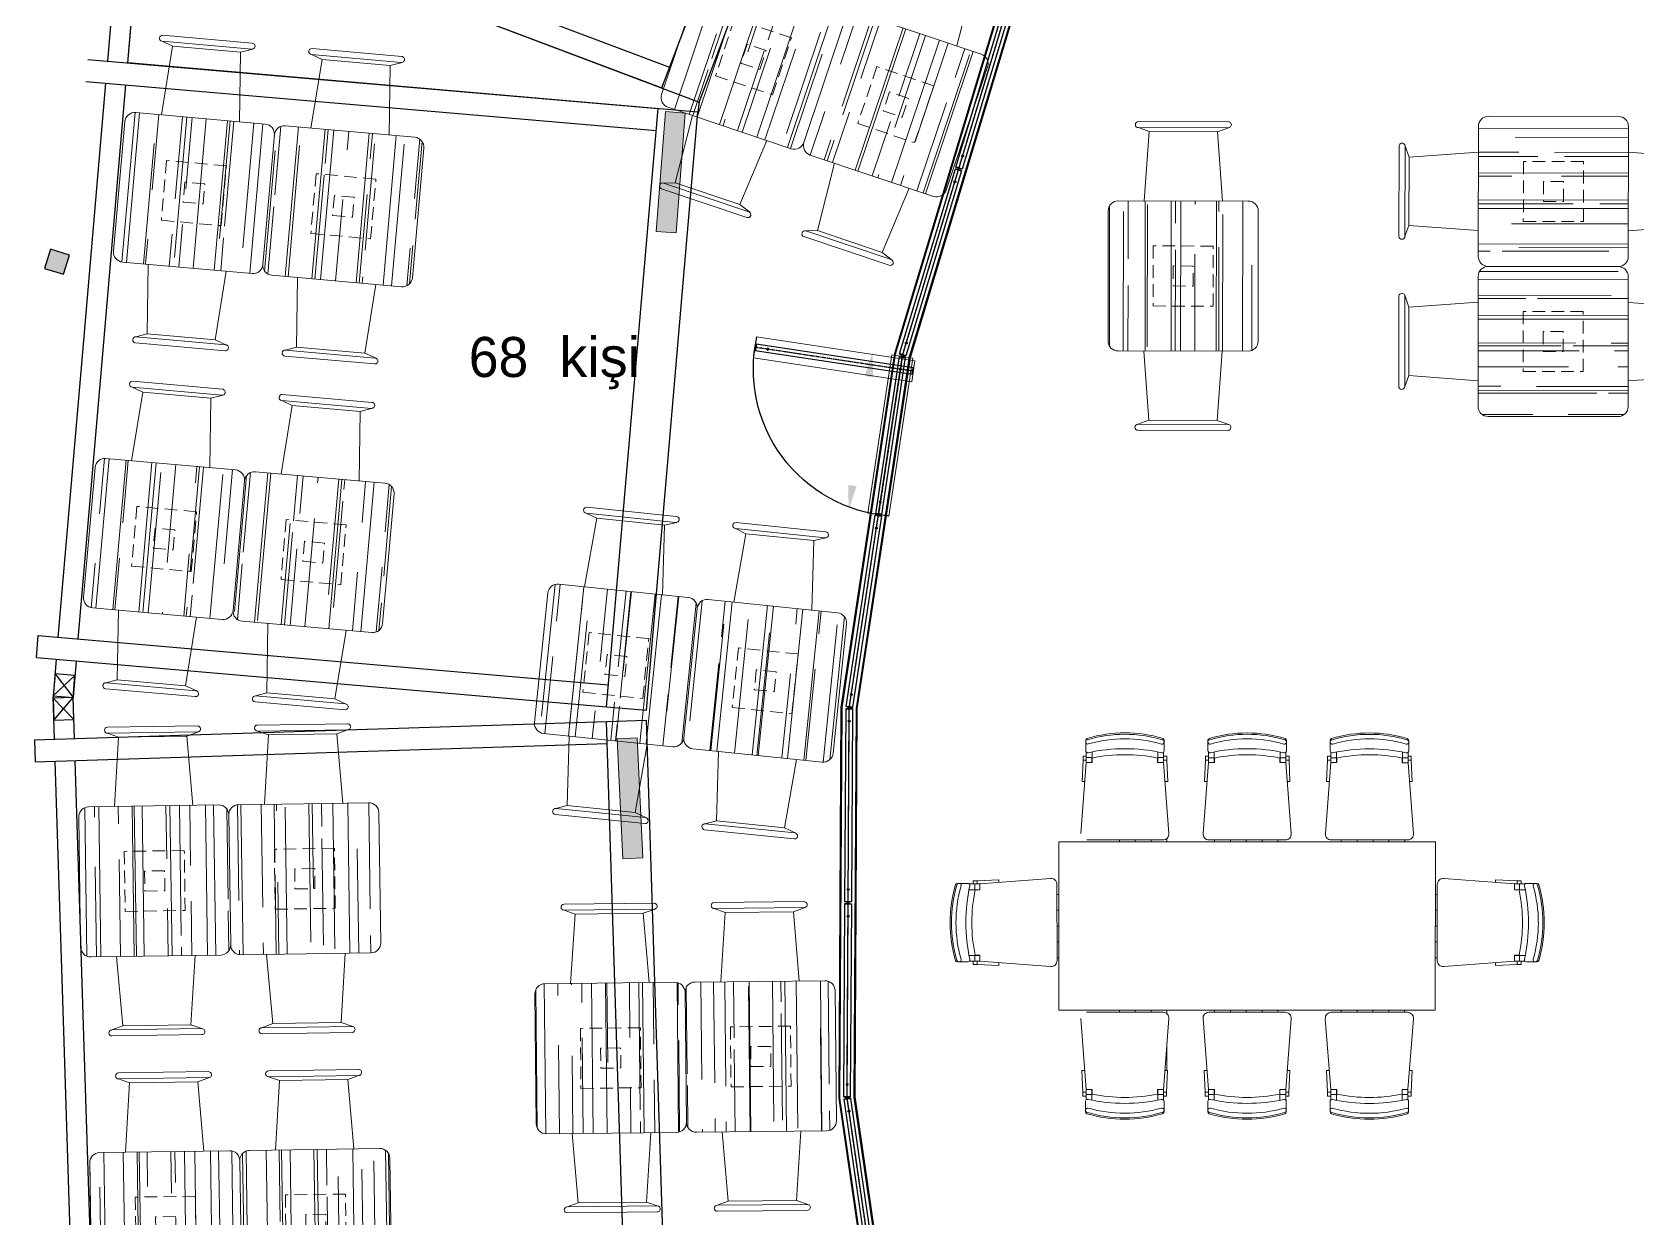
# Model space of a CAD drawing. Header units: millimetres. Extents: x 0 to 45949, y -31098 to 10954.
# Drawn here: x 25304 to 26107, y -7386 to -6793 of the extents above; entities that cross this region are included whole.
import ezdxf
from ezdxf import colors
from ezdxf.entities.mleader import LeaderData, LeaderLine
from ezdxf.enums import TextEntityAlignment as Align
from ezdxf.math import Vec2, Vec3

# ---------------------------------------------------------------- set-up
doc = ezdxf.new("R2010")
doc.units = ezdxf.units.MM
for name, pattern in [('14.022_PLAN_+56.00$0$14.022_A KATLAR$0$DASHED2', [0.375, 0.25, -0.125]), ('14.022_PLAN_+56.00$0$14.022_A KATLAR$0$MITTELLINIE', [0.6, 0.5, -0.05, 0, -0.05]), ('ACAD_ISO02W100', [15, 12, -3]), ('FP-M3-B5-GF$0$FP-M3-B5-GF$0$HIDDEN', [9.525, 6.35, -3.175]), ('HIDDEN', [0.38, 0.25, -0.13])]:
    doc.linetypes.add(name, pattern=pattern)
for name, color, linetype in [('14.022_PLAN_+56.00$0$14.022_A KATLAR$0$3-0PN-GLS', 252, 'Continuous'), ('14.022_PLAN_+56.00$0$14.022_A KATLAR$0$Duenn', 252, 'Continuous'), ('14.022_PLAN_+56.00$0$14.022_A KATLAR$0$KAYAR-KAPI-CAM-İZİ', 130, '14.022_PLAN_+56.00$0$14.022_A KATLAR$0$DASHED2'), ('14.022_PLAN_+56.00$0$14.022_A KATLAR$0$Mittellinie', 252, '14.022_PLAN_+56.00$0$14.022_A KATLAR$0$MITTELLINIE'), ('716FirePL00$0$YPSIS', 252, 'Continuous'), ('a-pergole-ölçü', 7, 'Continuous'), ('A_IZ_BETONARME', 252, 'HIDDEN'), ('A_ser_olcu', 252, 'Continuous'), ('MD-GYMSUM BOARD FX', 252, 'Continuous'), ('TARAMA', 252, 'Continuous'), ('yazı', 21, 'Continuous')]:
    doc.layers.add(name, color=color, linetype=linetype)
for name, color, linetype, lineweight in [('A_ALAN_BRUT', 252, 'Continuous', 9), ('MOBİLYA TEFRİŞ', 35, 'Continuous', 15), ('SDB-Gorunus2', 152, 'Continuous', 9)]:
    doc.layers.add(name, color=color, linetype=linetype, lineweight=lineweight)
doc.styles.get("Standard").update_dxf_attribs({"font": 'arial.ttf'})
doc.dimstyles.new('ISO-25', dxfattribs={"dimtxt": 2.5, "dimasz": 2.5, "dimexe": 1.25, "dimexo": 0.625, "dimtad": 1, "dimtxsty": 'Standard', "dimcen": 2.5, "dimadec": 0, "dimazin": 0, "dimtfac": 1, "dimtmove": 0, "dimatfit": 3, "dimfxl": 1, "dimarcsym": 0})

# ---------------------------------------------------------------- blocks, each defined once
blk = doc.blocks.new('*D4')
at = {"layer": '716FirePL00$0$YPSIS', "color": 0, "lineweight": -2, "transparency": 16777216}
blk.add_line((50657.2, 12066.86), (50602.2, 12066.86), dxfattribs=at)
at = {"layer": '716FirePL00$0$YPSIS', "color": 0, "transparency": 16777216}
for points in [[(50602.2, 12068.94), (50602.2, 12064.77), (50589.7, 12066.86)], [(50657.2, 12068.94), (50657.2, 12064.77), (50669.7, 12066.86)]]:
    blk.add_solid(points, dxfattribs=at)
at = {"layer": 'Defpoints', "color": 0, "transparency": 16777216}
for p in [(50589.7, 12066.86), (50589.7, 12057.1), (50669.7, 12057.1)]:
    blk.add_point(p, dxfattribs=at)
at = {"layer": '716FirePL00$0$YPSIS', "color": 0, "transparency": 16777216, "insert": (50629.7, 12076.36), "char_height": 12.5, "attachment_point": 5, "rotation": 359.99989}
blk.add_mtext('80', dxfattribs=at)
blk = doc.blocks.new('971')
at = {"layer": '14.022_PLAN_+56.00$0$14.022_A KATLAR$0$3-0PN-GLS'}
blk.add_lwpolyline([(76661.81, 17776.01, -0.332059), (76661.85, 17776.04), (76758.4, 17776.04, -0.332059), (76758.45, 17776.01, -0.1452), (76758.45, 17772.88, -0.332059), (76758.4, 17772.84), (76661.85, 17772.84, -0.332059), (76661.81, 17772.88, -0.1452)], format="xyb", close=True, dxfattribs=at)
at = {"layer": '14.022_PLAN_+56.00$0$14.022_A KATLAR$0$Duenn'}
for p, q in [((76662.03, 17776.04), (76662.03, 17772.84)), ((76758.23, 17772.84), (76758.23, 17776.04))]:
    blk.add_line(p, q, dxfattribs=at)
at = {"layer": '14.022_PLAN_+56.00$0$14.022_A KATLAR$0$KAYAR-KAPI-CAM-İZİ', "lineweight": 25}
blk.add_point((76662.03, 17774.45), dxfattribs=at)
at = {"layer": '14.022_PLAN_+56.00$0$14.022_A KATLAR$0$Mittellinie'}
blk.add_line((76661.58, 17774.44), (76758.68, 17774.44), dxfattribs=at)
for centre in [(76668.08, 17774.44), (76752.18, 17774.44)]:
    blk.add_circle(centre, 0.45, dxfattribs=at)
blk = doc.blocks.new('taşıycı ayak')
at = {"layer": 'A_ser_olcu', "true_color": 0x1678d4}
h = blk.add_hatch(color=152, dxfattribs=at)
h.dxf.hatch_style = 1
h.paths.add_polyline_path([(102250.75, 58995.89), (102250.75, 58985.89), (102260.75, 58985.89), (102260.75, 58995.89)])
at = {"layer": 'A_ser_olcu', "color": 152, "true_color": 0x1678d4}
blk.add_lwpolyline([(102250.75, 58995.89), (102250.75, 58985.89), (102260.75, 58985.89), (102260.75, 58995.89)], close=True, dxfattribs=at)
blk = doc.blocks.new('xcvb')
at = {"layer": 'MOBİLYA TEFRİŞ', "linetype": 'Continuous'}
h = blk.add_hatch(dxfattribs=at)
h.set_pattern_fill('AR-RROOF', color=256, scale=0.7, angle=90)
edge = h.paths.add_edge_path()
edge.add_arc((12122.85, 1624.04), 5, 180, 270)
edge.add_line((12122.85, 1619.04), (12187.85, 1619.04))
edge.add_arc((12187.85, 1624.04), 5, 270, 360)
edge.add_line((12192.85, 1624.04), (12192.85, 1689.04))
edge.add_arc((12187.85, 1689.04), 5, 0, 90)
edge.add_line((12187.85, 1694.04), (12122.85, 1694.04))
edge.add_arc((12122.85, 1689.04), 5, 90, 180)
edge.add_line((12117.85, 1689.04), (12117.85, 1624.04))
at = {"color": 252, "linetype": 'FP-M3-B5-GF$0$FP-M3-B5-GF$0$HIDDEN'}
for points in [[(12140.36, 1641.54), (12170.36, 1641.54), (12170.36, 1671.54), (12140.36, 1671.54)], [(12150.38, 1651.55), (12160.38, 1651.55), (12160.38, 1661.55), (12150.38, 1661.55)]]:
    blk.add_lwpolyline(points, close=True, dxfattribs=at)
at = {"layer": 'MOBİLYA TEFRİŞ'}
blk.add_lwpolyline([(12117.85, 1624.04, 0.414214), (12122.85, 1619.04), (12187.85, 1619.04, 0.414214), (12192.85, 1624.04), (12192.85, 1689.04, 0.414214), (12187.85, 1694.04), (12122.85, 1694.04, 0.414214), (12117.85, 1689.04)], format="xyb", close=True, dxfattribs=at)
blk = doc.blocks.new('MEŞE+GİYDİRME 75')
at = {"layer": 'MOBİLYA TEFRİŞ', "color": 252}
for p, q in [((19577.73, 2823.69), (19532.73, 2823.69)), ((19532.73, 2823.69), (19577.73, 2823.69)), ((19532.73, 2820.69), (19577.73, 2820.69)), ((19532.73, 2820.69), (19532.73, 2820.69)), ((19538.16, 2818.69), (19532.73, 2820.69)), ((19535.62, 2784.05), (19538.16, 2818.69)), ((19538.16, 2818.69), (19572.3, 2818.69)), ((19572.3, 2818.69), (19578.23, 2820.77)), ((19574.83, 2784.05), (19572.3, 2818.69)), ((19535.62, 2709.05), (19538.16, 2674.42)), ((19574.83, 2709.05), (19572.3, 2674.42)), ((19538.16, 2674.42), (19532.73, 2672.42)), ((19532.73, 2672.42), (19577.73, 2672.42)), ((19532.73, 2672.42), (19532.73, 2672.42)), ((19538.16, 2674.42), (19572.3, 2674.42)), ((19572.3, 2674.42), (19578.23, 2672.33)), ((19577.73, 2669.42), (19532.73, 2669.42)), ((19532.73, 2669.42), (19577.73, 2669.42))]:
    blk.add_line(p, q, dxfattribs=at)
for centre, start, end in [((19532.73, 2822.19), 90, 270), ((19577.73, 2822.19), 270, 90), ((19532.73, 2670.92), 90, 270), ((19577.73, 2670.92), 270, 90)]:
    blk.add_arc(centre, 1.5, start, end, dxfattribs=at)
at = {"color": 1, "linetype": 'ACAD_ISO02W100', "lineweight": 100}
blk.add_blockref('xcvb', (7399.88, 1090.01), dxfattribs=at)
blk = doc.blocks.new('sa')
at = {"layer": 'MOBİLYA TEFRİŞ'}
for p, q in [((4100.89, 5102.71), (4100.89, 5103.53)), ((4100.89, 5102.71), (4100.89, 5098.76)), ((4100.89, 5102.71), (4100.89, 5098.76)), ((4136.53, 5102.7), (4136.53, 5103.52)), ((4136.53, 5102.7), (4136.53, 5098.75)), ((4136.53, 5102.7), (4136.53, 5098.75)), ((4098.67, 5061.2), (4101.16, 5093.39)), ((4099.71, 5094.56), (4099.25, 5084.78)), ((4099.71, 5096.36), (4101.16, 5096.36)), ((4099.71, 5096.36), (4099.71, 5094.56)), ((4099.71, 5094.56), (4101.16, 5094.56)), ((4101.16, 5093.39), (4101.16, 5098.12)), ((4101.16, 5095.64), (4103.77, 5095.64)), ((4101.16, 5093.39), (4103.86, 5093.39)), ((4103.77, 5098.19), (4103.77, 5093.39)), ((4103.86, 5095.46), (4103.86, 5093.39)), ((4133.56, 5095.45), (4133.56, 5093.38)), ((4133.56, 5093.38), (4136.26, 5093.38)), ((4133.65, 5098.18), (4133.65, 5093.38)), ((4133.65, 5095.63), (4136.26, 5095.63)), ((4136.26, 5093.38), (4136.26, 5098.1)), ((4137.71, 5096.35), (4136.26, 5096.35)), ((4137.71, 5094.55), (4136.26, 5094.55)), ((4138.73, 5061.19), (4136.26, 5093.38)), ((4137.71, 5096.35), (4137.71, 5094.55)), ((4137.71, 5094.55), (4138.16, 5084.77)), ((4099.25, 5084.78), (4100.49, 5084.78)), ((4138.16, 5084.77), (4136.92, 5084.77)), ((4101.36, 5058.29), (4136.03, 5058.28)), ((4105.92, 5057.39), (4105.92, 5058.29)), ((4113.12, 5057.39), (4113.12, 5058.29)), ((4120.32, 5057.39), (4120.32, 5058.29)), ((4127.52, 5057.39), (4127.52, 5058.29)), ((4134.72, 5057.38), (4134.72, 5058.28))]:
    blk.add_line(p, q, dxfattribs=at)
for centre, radius, start, end in [((4118.56, 5047.59), 59.3, 89.85156, 106.68624), ((4118.83, 5047.59), 59.3, 73.27774, 90.11242), ((4101.79, 5103.53), 0.9, 106.81769, 179.98199), ((4101.49, 5103.06), 0.598, 128.57697, 174.94911), ((4101.79, 5102.71), 0.9, 179.98199, 286.29203), ((4101.92, 5102.49), 1.32, 99.1147, 127.71008), ((4118.56, 5047.59), 58.67, 89.85156, 106.68624), ((4118.55, 5022.93), 76.76, 89.88122, 102.46278), ((4118.56, 5044.86), 59.33, 89.85162, 106.16061), ((4118.83, 5047.59), 58.67, 73.27774, 90.11242), ((4118.83, 5044.86), 59.33, 73.80336, 90.11235), ((4118.82, 5022.93), 76.76, 77.5012, 90.08276), ((4135.63, 5102.7), 0.9, 253.67195, 359.98199), ((4135.5, 5102.48), 1.32, 52.25389, 80.84927), ((4135.63, 5103.52), 0.9, 359.98199, 73.14629), ((4135.93, 5103.05), 0.598, 5.01486, 51.38701), ((4101.79, 5098.76), 0.9, 179.98199, 282.56436), ((4118.69, 5024.16), 72.83, 78.2171, 101.74688), ((4135.63, 5098.75), 0.9, 257.39961, 359.98199), ((4101.36, 5060.99), 2.7, 175.58328, 269.98199), ((4136.03, 5060.98), 2.7, 269.98199, 4.38069)]:
    blk.add_arc(centre, radius, start, end, dxfattribs=at)
blk = doc.blocks.new('edfgv')
at = {"layer": 'MOBİLYA TEFRİŞ'}
for p, q in [((3989.78, 5102.74), (3989.78, 5103.57)), ((3989.78, 5102.74), (3989.78, 5098.79)), ((3989.78, 5102.74), (3989.78, 5098.79)), ((4025.42, 5102.73), (4025.42, 5103.55)), ((4025.42, 5102.73), (4025.42, 5098.78)), ((4025.42, 5102.73), (4025.42, 5098.78)), ((4045.33, 5102.73), (4045.34, 5103.55)), ((4045.33, 5102.73), (4045.33, 5098.78)), ((4045.33, 5102.73), (4045.33, 5098.78)), ((4080.97, 5102.71), (4080.98, 5103.54)), ((4080.97, 5102.71), (4080.97, 5098.76)), ((4080.97, 5102.71), (4080.97, 5098.76)), ((3987.56, 5061.24), (3990.04, 5093.43)), ((3988.59, 5094.6), (3988.14, 5084.82)), ((3988.59, 5096.4), (3988.59, 5094.6)), ((3988.59, 5096.4), (3990.05, 5096.4)), ((3988.59, 5094.6), (3990.05, 5094.6)), ((3990.04, 5093.43), (3990.05, 5098.15)), ((3990.04, 5093.43), (3992.74, 5093.43)), ((3990.05, 5095.68), (3992.66, 5095.68)), ((3992.66, 5098.23), (3992.65, 5093.43)), ((3992.75, 5095.5), (3992.74, 5093.43)), ((4022.45, 5095.49), (4022.44, 5093.42)), ((4022.44, 5093.42), (4025.14, 5093.42)), ((4022.54, 5098.22), (4022.53, 5093.42)), ((4022.54, 5095.67), (4025.15, 5095.67)), ((4025.14, 5093.42), (4025.15, 5098.14)), ((4027.61, 5061.22), (4025.14, 5093.42)), ((4026.6, 5096.39), (4025.15, 5096.39)), ((4026.6, 5094.59), (4025.15, 5094.59)), ((4026.6, 5096.39), (4026.6, 5094.59)), ((4026.6, 5094.59), (4027.05, 5084.81)), ((4043.12, 5061.22), (4045.6, 5093.41)), ((4044.15, 5094.58), (4043.7, 5084.8)), ((4044.15, 5096.38), (4044.15, 5094.58)), ((4044.15, 5096.38), (4045.6, 5096.38)), ((4044.15, 5094.58), (4045.6, 5094.58)), ((4045.6, 5093.41), (4045.6, 5098.13)), ((4045.6, 5095.66), (4048.21, 5095.66)), ((4045.6, 5093.41), (4048.3, 5093.41)), ((4048.21, 5098.21), (4048.21, 5093.41)), ((4048.3, 5095.48), (4048.3, 5093.41)), ((4078, 5095.47), (4078, 5093.4)), ((4078, 5093.4), (4080.7, 5093.4)), ((4078.09, 5098.2), (4078.09, 5093.4)), ((4078.09, 5095.65), (4080.7, 5095.65)), ((4080.7, 5093.4), (4080.7, 5098.12)), ((4082.16, 5096.37), (4080.7, 5096.37)), ((4082.16, 5094.57), (4080.7, 5094.57)), ((4083.17, 5061.21), (4080.7, 5093.4)), ((4082.16, 5096.37), (4082.16, 5094.57)), ((4082.16, 5094.57), (4082.6, 5084.79)), ((3988.14, 5084.82), (3989.38, 5084.82)), ((4027.05, 5084.81), (4025.8, 5084.81)), ((4043.7, 5084.8), (4044.94, 5084.8)), ((4082.6, 5084.79), (4081.36, 5084.79)), ((3977.64, 5057.43), (3977.62, 4980.93)), ((3977.64, 5057.43), (4148.64, 5057.38)), ((4024.92, 5058.32), (3990.25, 5058.33)), ((4005.12, 5057.42), (4005.12, 5058.32)), ((4012.32, 5057.42), (4012.32, 5058.32)), ((4019.52, 5057.42), (4019.52, 5058.32)), ((4026.72, 5057.42), (4026.72, 5058.88)), ((4045.81, 5058.31), (4080.48, 5058.3)), ((4048.32, 5057.41), (4048.32, 5058.31)), ((4055.52, 5057.41), (4055.52, 5058.31)), ((4062.72, 5057.41), (4062.72, 5058.31)), ((4069.92, 5057.4), (4069.92, 5058.3)), ((4077.12, 5057.4), (4077.12, 5058.3)), ((4148.64, 5057.38), (4148.62, 4980.88)), ((4148.62, 4980.88), (3977.62, 4980.93)), ((3987.53, 4977.12), (3990, 4944.93)), ((4024.89, 4980.02), (3990.22, 4980.03)), ((4005.1, 4980.02), (4005.1, 4980.92)), ((4012.3, 4980.02), (4012.3, 4980.92)), ((4019.5, 4980.02), (4019.5, 4980.92)), ((4027.58, 4977.11), (4025.1, 4944.92)), ((4026.7, 4979.29), (4026.7, 4980.92)), ((4043.09, 4977.11), (4045.56, 4944.91)), ((4045.78, 4980.01), (4080.45, 4980)), ((4048.3, 4980.01), (4048.3, 4980.91)), ((4055.5, 4980.01), (4055.5, 4980.91)), ((4062.7, 4980.01), (4062.7, 4980.91)), ((4069.9, 4980), (4069.9, 4980.9)), ((4077.1, 4980), (4077.1, 4980.9)), ((4083.14, 4977.09), (4080.66, 4944.9)), ((4098.65, 4977.09), (4101.11, 4944.89)), ((4101.34, 4979.99), (4136.01, 4979.98)), ((4105.9, 4979.99), (4105.9, 4980.89)), ((4113.1, 4979.99), (4113.1, 4980.89)), ((4120.3, 4979.99), (4120.3, 4980.89)), ((4127.5, 4979.99), (4127.5, 4980.89)), ((4134.7, 4979.98), (4134.7, 4980.88)), ((4138.7, 4977.08), (4136.21, 4944.88)), ((4026.69, 4953.54), (4026.69, 4965.59)), ((3988.54, 4943.76), (3988.1, 4953.54)), ((3988.1, 4953.54), (3989.34, 4953.54)), ((4027, 4953.53), (4025.76, 4953.53)), ((4026.55, 4943.75), (4027, 4953.53)), ((4043.65, 4953.52), (4044.9, 4953.52)), ((4044.1, 4943.74), (4043.65, 4953.52)), ((4082.56, 4953.51), (4081.32, 4953.51)), ((4082.11, 4943.73), (4082.56, 4953.51)), ((4099.66, 4943.72), (4099.21, 4953.51)), ((4099.21, 4953.51), (4100.45, 4953.5)), ((4138.12, 4953.49), (4136.88, 4953.49)), ((4137.67, 4943.71), (4138.12, 4953.49)), ((3988.54, 4943.76), (3990, 4943.76)), ((3988.54, 4941.96), (3988.54, 4943.76)), ((3988.54, 4941.96), (3990, 4941.96)), ((3989.73, 4935.62), (3989.73, 4939.56)), ((3989.73, 4935.62), (3989.73, 4939.56)), ((3990, 4944.93), (3990, 4940.21)), ((3992.7, 4944.93), (3990, 4944.93)), ((3992.61, 4942.68), (3990, 4942.68)), ((3990.69, 4940.33), (3990.69, 4940.69)), ((3992.61, 4940.13), (3992.61, 4944.93)), ((3992.7, 4942.86), (3992.7, 4944.93)), ((4022.4, 4942.85), (4022.4, 4944.92)), ((4025.1, 4944.92), (4022.4, 4944.92)), ((4022.49, 4940.12), (4022.49, 4944.92)), ((4025.1, 4942.67), (4022.49, 4942.67)), ((4025.1, 4944.92), (4025.1, 4940.2)), ((4026.55, 4943.75), (4025.1, 4943.75)), ((4026.55, 4941.95), (4025.1, 4941.95)), ((4025.37, 4935.6), (4025.37, 4939.55)), ((4025.37, 4935.6), (4025.37, 4939.55)), ((4026.55, 4941.95), (4026.55, 4943.75)), ((4044.1, 4941.94), (4044.1, 4943.74)), ((4044.1, 4943.74), (4045.55, 4943.74)), ((4044.1, 4941.94), (4045.55, 4941.94)), ((4045.28, 4935.6), (4045.28, 4939.55)), ((4045.28, 4935.6), (4045.28, 4939.55)), ((4045.56, 4944.91), (4045.55, 4940.19)), ((4045.55, 4942.66), (4048.16, 4942.66)), ((4045.56, 4944.91), (4048.26, 4944.91)), ((4048.16, 4940.11), (4048.17, 4944.91)), ((4048.25, 4942.84), (4048.26, 4944.91)), ((4077.95, 4942.83), (4077.96, 4944.9)), ((4077.96, 4944.9), (4080.66, 4944.9)), ((4078.04, 4940.1), (4078.05, 4944.9)), ((4078.04, 4942.65), (4080.65, 4942.65)), ((4080.66, 4944.9), (4080.65, 4940.18)), ((4082.11, 4943.73), (4080.65, 4943.73)), ((4082.11, 4941.93), (4080.65, 4941.93)), ((4080.92, 4935.59), (4080.92, 4939.54)), ((4080.92, 4935.59), (4080.92, 4939.54)), ((4082.11, 4941.93), (4082.11, 4943.73)), ((4099.66, 4943.72), (4101.11, 4943.72)), ((4099.66, 4941.92), (4099.66, 4943.72)), ((4099.66, 4941.92), (4101.11, 4941.92)), ((4100.84, 4935.58), (4100.84, 4939.53)), ((4100.84, 4935.58), (4100.84, 4939.53)), ((4101.11, 4944.89), (4103.81, 4944.89)), ((4101.11, 4944.89), (4101.11, 4940.17)), ((4101.11, 4942.64), (4103.72, 4942.64)), ((4103.72, 4940.09), (4103.72, 4944.89)), ((4103.81, 4942.82), (4103.81, 4944.89)), ((4133.51, 4942.81), (4133.51, 4944.88)), ((4133.51, 4944.88), (4136.21, 4944.88)), ((4133.6, 4940.09), (4133.6, 4944.88)), ((4133.6, 4942.63), (4136.21, 4942.63)), ((4136.21, 4944.88), (4136.21, 4940.16)), ((4137.67, 4943.71), (4136.21, 4943.71)), ((4137.67, 4941.91), (4136.21, 4941.91)), ((4136.48, 4935.57), (4136.48, 4939.52)), ((4136.48, 4935.57), (4136.48, 4939.52)), ((4137.67, 4941.91), (4137.67, 4943.71)), ((3989.73, 4935.62), (3989.73, 4934.79)), ((4025.37, 4935.6), (4025.37, 4934.78)), ((4045.28, 4935.6), (4045.28, 4934.78)), ((4080.92, 4935.59), (4080.92, 4934.76)), ((4100.84, 4935.58), (4100.84, 4934.76)), ((4136.48, 4935.57), (4136.48, 4934.75))]:
    blk.add_line(p, q, dxfattribs=at)
for centre, radius, start, end in [((4007.45, 5047.62), 59.3, 89.85156, 106.68624), ((4007.72, 5047.62), 59.3, 73.27774, 90.11242), ((4063, 5047.6), 59.3, 89.85156, 106.68624), ((4063.27, 5047.6), 59.3, 73.27774, 90.11242), ((3990.68, 5103.56), 0.9, 106.81769, 179.98199), ((3990.37, 5103.1), 0.598, 128.57697, 174.94911), ((3990.68, 5102.74), 0.9, 179.98199, 286.29203), ((3990.81, 5102.52), 1.32, 99.1147, 127.71008), ((4007.45, 5047.62), 58.67, 89.85156, 106.68624), ((4007.44, 5022.96), 76.76, 89.88122, 102.46278), ((4007.44, 5044.89), 59.33, 89.85162, 106.16061), ((4007.71, 5047.62), 58.67, 73.27774, 90.11242), ((4007.71, 5044.89), 59.33, 73.80336, 90.11235), ((4007.71, 5022.96), 76.76, 77.5012, 90.08276), ((4024.52, 5102.73), 0.9, 253.67195, 359.98199), ((4024.39, 5102.51), 1.32, 52.25389, 80.84927), ((4024.52, 5103.55), 0.9, 359.98199, 73.14629), ((4024.82, 5103.09), 0.598, 5.01486, 51.38701), ((4045.93, 5103.08), 0.598, 128.57697, 174.94911), ((4046.23, 5102.73), 0.9, 179.98199, 286.29203), ((4046.24, 5103.55), 0.9, 106.81769, 179.98199), ((4046.36, 5102.5), 1.32, 99.1147, 127.71008), ((4063, 5047.6), 58.67, 89.85156, 106.68624), ((4062.99, 5022.95), 76.76, 89.88122, 102.46278), ((4063, 5044.87), 59.33, 89.85162, 106.16061), ((4063.27, 5047.6), 58.67, 73.27774, 90.11242), ((4063.26, 5022.95), 76.76, 77.5012, 90.08276), ((4063.27, 5044.87), 59.33, 73.80336, 90.11235), ((4080.07, 5102.71), 0.9, 253.67195, 359.98199), ((4079.94, 5102.49), 1.32, 52.25389, 80.84927), ((4080.08, 5103.54), 0.9, 359.98199, 73.14629), ((4080.38, 5103.07), 0.598, 5.01486, 51.38701), ((3990.68, 5098.79), 0.9, 179.98199, 282.56436), ((4007.57, 5024.19), 72.83, 78.2171, 101.74688), ((4024.52, 5098.78), 0.9, 257.39961, 359.98199), ((4046.23, 5098.78), 0.9, 179.98199, 282.56436), ((4063.13, 5024.17), 72.83, 78.2171, 101.74688), ((4080.07, 5098.77), 0.9, 257.39961, 359.98199), ((4024.92, 5061.02), 2.7, 269.98199, 4.38069), ((4045.81, 5061.01), 2.7, 175.58328, 269.98199), ((4080.48, 5061), 2.7, 269.98199, 4.38069), ((4024.89, 4977.32), 2.7, 355.58328, 89.98199), ((4045.78, 4977.31), 2.7, 89.98199, 184.38069), ((4080.45, 4977.3), 2.7, 355.58328, 89.98199), ((4101.34, 4977.29), 2.7, 89.98199, 184.38069), ((4136.01, 4977.28), 2.7, 355.58328, 89.98199), ((3990.63, 4939.56), 0.9, 77.39961, 179.98199), ((4007.44, 5015.38), 76.76, 257.5012, 270.08276), ((4007.57, 5014.15), 72.83, 258.2171, 281.74688), ((4007.71, 5015.38), 76.76, 269.88122, 282.46278), ((4024.47, 4939.55), 0.9, 359.98199, 102.56436), ((4046.18, 4939.55), 0.9, 77.39961, 179.98199), ((4062.99, 5015.37), 76.76, 257.5012, 270.08276), ((4063.13, 5014.14), 72.83, 258.2171, 281.74688), ((4063.26, 5015.37), 76.76, 269.88122, 282.46278), ((4080.02, 4939.54), 0.9, 359.98199, 102.56436), ((4101.74, 4939.53), 0.9, 77.39961, 179.98199), ((4118.55, 5015.35), 76.76, 257.5012, 270.08276), ((4118.68, 5014.12), 72.83, 258.2171, 281.74688), ((4118.82, 5015.35), 76.76, 269.88122, 282.46278), ((4135.58, 4939.52), 0.9, 359.98199, 102.56436), ((3990.63, 4935.61), 0.9, 73.67195, 179.98199), ((3990.32, 4935.26), 0.598, 185.01486, 231.38701), ((3990.63, 4934.79), 0.9, 179.98199, 253.14629), ((3990.76, 4935.84), 1.32, 232.25389, 260.84927), ((4007.43, 4990.73), 59.3, 253.27774, 270.11242), ((4007.43, 4990.73), 58.67, 253.27774, 270.11242), ((4007.43, 4993.46), 59.33, 253.80336, 270.11235), ((4007.7, 4993.46), 59.33, 269.85162, 286.16061), ((4007.7, 4990.73), 59.3, 269.85156, 286.68624), ((4007.7, 4990.73), 58.67, 269.85156, 286.68624), ((4024.47, 4935.6), 0.9, 359.98199, 106.29203), ((4024.34, 4935.83), 1.32, 279.1147, 307.71008), ((4024.47, 4934.78), 0.9, 286.81769, 359.98199), ((4024.77, 4935.25), 0.598, 308.57697, 354.94911), ((4046.18, 4935.6), 0.9, 73.67195, 179.98199), ((4045.88, 4935.24), 0.598, 185.01486, 231.38701), ((4046.18, 4934.78), 0.9, 179.98199, 253.14629), ((4046.31, 4935.82), 1.32, 232.25389, 260.84927), ((4062.98, 4990.71), 59.3, 253.27774, 270.11242), ((4062.98, 4990.71), 58.67, 253.27774, 270.11242), ((4062.99, 4993.44), 59.33, 253.80336, 270.11235), ((4063.26, 4993.44), 59.33, 269.85162, 286.16061), ((4063.25, 4990.71), 58.67, 269.85156, 286.68624), ((4063.25, 4990.71), 59.3, 269.85156, 286.68624), ((4063.25, 4990.71), 59.3, 269.85156, 286.68624), ((4080.02, 4935.59), 0.9, 359.98199, 106.29203), ((4079.89, 4935.81), 1.32, 279.1147, 307.71008), ((4080.02, 4934.76), 0.9, 286.81769, 359.98199), ((4080.32, 4935.23), 0.598, 308.57697, 354.94911), ((4101.74, 4935.58), 0.9, 73.67195, 179.98199), ((4101.43, 4935.23), 0.598, 185.01486, 231.38701), ((4101.74, 4934.76), 0.9, 179.98199, 253.14629), ((4101.87, 4935.8), 1.32, 232.25389, 260.84927), ((4118.54, 4990.69), 59.3, 253.27774, 270.11242), ((4118.54, 4990.69), 58.67, 253.27774, 270.11242), ((4118.54, 4993.42), 59.33, 253.80336, 270.11235), ((4118.81, 4993.42), 59.33, 269.85162, 286.16061), ((4118.81, 4990.69), 58.67, 269.85156, 286.68624), ((4118.81, 4990.69), 59.3, 269.85156, 286.68624), ((4135.58, 4935.57), 0.9, 359.98199, 106.29203), ((4135.45, 4935.79), 1.32, 279.1147, 307.71008), ((4135.58, 4934.75), 0.9, 286.81769, 359.98199), ((4135.88, 4935.22), 0.598, 308.57697, 354.94911)]:
    blk.add_arc(centre, radius, start, end, dxfattribs=at)
blk.add_blockref('sa', (0, 0))
at = {"xscale": -1, "rotation": 90}
blk.add_blockref('sa', (9035.04, 9139.45), dxfattribs=at)
at = {"rotation": 270}
blk.add_blockref('sa', (-908.76, 9139.45), dxfattribs=at)
blk = doc.blocks.new('_TagSlot')
at = {"color": 0, "linetype": 'ByBlock', "lineweight": -2, "transparency": 16777216}
for p, q in [((-4, 4), (4, 4)), ((-4, -4), (4, -4))]:
    blk.add_line(p, q, dxfattribs=at)
for centre, start, end in [((-4, 0), 90, 270), ((4, 0), 270, 90)]:
    blk.add_arc(centre, 4, start, end, dxfattribs=at)
at = {"layer": 'MOBİLYA TEFRİŞ', "color": 0, "transparency": 16777216}
blk.add_attdef('TAGNUMBER', text='', height=3, dxfattribs=at).set_placement((0, -1.5), align=Align.CENTER)
blk = doc.blocks.new('fdg')
at = {"layer": 'a-pergole-ölçü', "color": 1}
for p, q in [((30714.29, -11819.49, 0.7), (30714.29, -11829.49, 0.7)), ((30725.29, -11819.49, 0.7), (30714.29, -11819.49, 0.7)), ((30725.29, -11819.49, 0.7), (30714.29, -11829.49, 0.7)), ((30714.29, -11819.49, 0.7), (30725.29, -11829.49, 0.7)), ((30725.29, -11829.49, 0.7), (30725.29, -11819.49, 0.7)), ((30714.29, -11829.49, 0.7), (30725.29, -11829.49, 0.7))]:
    blk.add_line(p, q, dxfattribs=at)
blk = doc.blocks.new('kayarkapı')
at = {"layer": '14.022_PLAN_+56.00$0$14.022_A KATLAR$0$3-0PN-GLS'}
for points in [[(50594.634, 12045.529, -0.3320588), (50594.598, 12045.577), (50594.598, 12125.026, -0.3320588), (50594.634, 12125.074, -0.1451999), (50597.762, 12125.074, -0.3320588), (50597.798, 12125.027), (50597.798, 12045.577, -0.3320588), (50597.762, 12045.529, -0.1451999)], [(50589.925, 12053.366, -0.3320588), (50589.973, 12053.401), (50669.423, 12053.401, -0.3320588), (50669.471, 12053.366, -0.1451999), (50669.471, 12050.237, -0.3320588), (50669.423, 12050.201), (50589.973, 12050.201, -0.3320588), (50589.925, 12050.237, -0.1451999)]]:
    blk.add_lwpolyline(points, format="xyb", close=True, dxfattribs=at)
at = {"layer": '14.022_PLAN_+56.00$0$14.022_A KATLAR$0$Duenn'}
for p, q in [((50594.598, 12124.851), (50597.798, 12124.851)), ((50590.148, 12053.401), (50590.148, 12050.201)), ((50669.248, 12050.201), (50669.248, 12053.401)), ((50594.598, 12045.751), (50597.798, 12045.752))]:
    blk.add_line(p, q, dxfattribs=at)
at = {"layer": '14.022_PLAN_+56.00$0$14.022_A KATLAR$0$Mittellinie'}
for p, q in [((50596.198, 12045.302), (50596.198, 12125.302)), ((50589.698, 12051.801), (50669.698, 12051.802))]:
    blk.add_line(p, q, dxfattribs=at)
for centre in [(50596.198, 12118.802), (50596.198, 12051.802), (50596.198, 12051.802), (50663.198, 12051.801)]:
    blk.add_circle(centre, 0.45, dxfattribs=at)
at = {"layer": 'MD-GYMSUM BOARD FX', "color": 6}
blk.add_arc((50596.198, 12051.801), 73.5, 355.86487, 94.135112, dxfattribs=at)
at = {"layer": 'SDB-Gorunus2'}
for points in [[(50596.198, 12125.302), (50601.498, 12125.302), (50601.498, 12045.302), (50590.898, 12045.302), (50590.898, 12125.302), (50601.498, 12125.302)], [(50669.698, 12051.801), (50669.698, 12046.501), (50589.698, 12046.502), (50589.698, 12057.102), (50669.698, 12057.101), (50669.698, 12046.501)]]:
    blk.add_lwpolyline(points, dxfattribs=at)
at = {"layer": '716FirePL00$0$YPSIS', "color": 0}
dim = blk.add_aligned_dim(p1=(50669.698, 12057.101), p2=(50589.698, 12057.102), distance=-9.754, dimstyle='ISO-25', override={"dimscale": 5, "dimse1": 1, "dimse2": 1, "dimfxl": 15, "dimfxlon": 1}, dxfattribs=at)
dim.commit()
dim.dimension.update_dxf_attribs({"geometry": '*D4', "text_midpoint": (50629.698, 12076.362)})

msp = doc.modelspace()

# ---------------------------------------------------------------- hatches: boundary and pattern name
at = {"layer": 'TARAMA'}
h = msp.add_hatch(color=3, dxfattribs=at)
h.dxf.hatch_style = 1
h.paths.add_polyline_path([(25616.153, -6892.139), (25620.795, -6832.319), (25630.765, -6833.092), (25626.123, -6892.913)])
h = msp.add_hatch(color=3, dxfattribs=at)
h.dxf.hatch_style = 1
h.paths.add_polyline_path([(25599.485, -7205.629), (25596.735, -7145.692), (25606.724, -7145.233), (25609.474, -7205.17)])

# ---------------------------------------------------------------- linework, layer by layer
at = {"color": 6, "linetype": 'Continuous'}
for p, q in [((25619.03, -6820.456, 0.7), (25724.96, -6539.781, 0.7)), ((25637.741, -6827.518, 0.7), (25743.672, -6546.843, 0.7)), ((25591.378, -7129.692, 0.7), (25617.142, -6830.801, 0.7)), ((25611.304, -7131.41, 0.7), (25637.068, -6832.518, 0.7)), ((25591.378, -7129.692, 0.7), (25611.304, -7131.41, 0.7)), ((25591.314, -7137.051, 0.7), (25611.303, -7136.41, 0.7)), ((25600.936, -7436.897, 0.7), (25591.314, -7137.051, 0.7)), ((25620.925, -7436.256, 0.7), (25611.303, -7136.41, 0.7))]:
    msp.add_line(p, q, dxfattribs=at)
at = {"color": 114, "linetype": 'Continuous', "true_color": 0x139b48}
for p, q in [((25355.337, -6709.178, 0.7), (25622.914, -6810.165, 0.7)), ((25351.452, -6719.469, 0.7), (25619.03, -6820.456, 0.7)), ((25332.198, -6806.239, 0.7), (25617.142, -6830.801, 0.7)), ((25329.623, -6952.559, 0.7), (25341.217, -6818.058, 0.7)), ((25331.254, -6817.199, 0.7), (25616.197, -6841.76, 0.7)), ((25339.586, -6953.418, 0.7), (25351.18, -6818.916, 0.7)), ((25317.343, -7095.03, 0.7), (25329.623, -6952.559, 0.7)), ((25327.306, -7095.889, 0.7), (25339.586, -6953.418, 0.7)), ((25306.435, -7105.131, 0.7), (25307.379, -7094.172, 0.7)), ((25307.379, -7094.172, 0.7), (25592.323, -7118.733, 0.7)), ((25306.435, -7105.131, 0.7), (25591.378, -7129.692, 0.7)), ((25305.461, -7146.225, 0.7), (25591.314, -7137.051, 0.7)), ((25305.461, -7146.225, 0.7), (25305.813, -7157.219, 0.7)), ((25305.813, -7157.219, 0.7), (25591.666, -7148.046, 0.7)), ((25320.138, -7291.829, 0.7), (25315.808, -7156.898, 0.7)), ((25330.39, -7299.504, 0.7), (25325.803, -7156.577, 0.7)), ((25324.725, -7434.755, 0.7), (25320.138, -7291.829, 0.7)), ((25334.72, -7434.434, 0.7), (25330.39, -7299.504, 0.7))]:
    msp.add_line(p, q, dxfattribs=at)
for points in [[(25784.876, -7681.255), (25735.674, -7518.777), (25707.579, -7325.241), (25708.693, -7130.015), (25735.402, -6953.246), (25791.87, -6765.892), (25875.517, -6589.299), (25984.354, -6427.436), (26048.225, -6352.243), (26390.869, -6091.823), (26476.162, -6042.536), (26660.314, -5976.112), (26851.974, -5938.004)], [(25785.294, -7681.256), (25736.065, -7518.69), (25707.979, -7325.213), (25709.093, -7130.046), (25735.794, -6953.334), (25792.244, -6766.036), (25875.866, -6589.497), (25984.673, -6427.678), (26048.502, -6352.535), (26391.091, -6092.157), (26476.331, -6042.9), (26660.422, -5976.498), (26852.052, -5938.396)], [(25789.057, -7681.262), (25739.589, -7517.905), (25711.581, -7324.963), (25712.691, -7130.327), (25739.315, -6954.127), (25795.613, -6767.333), (25879.004, -6591.282), (25987.548, -6429.855), (26050.992, -6355.165), (26393.089, -6095.16), (26477.854, -6046.177), (26661.389, -5979.976), (26852.754, -5941.927)], [(25792.821, -7681.269), (25743.113, -7517.121), (25715.182, -7324.713), (25716.289, -7130.608), (25742.836, -6954.919), (25798.982, -6768.63), (25882.142, -6593.067), (25990.422, -6432.031), (26053.482, -6357.794), (26395.087, -6098.164), (26479.378, -6049.455), (26662.356, -5983.454), (26853.456, -5945.458)], [(25793.239, -7681.269), (25743.504, -7517.034), (25715.582, -7324.686), (25716.689, -7130.639), (25743.227, -6955.007), (25799.356, -6768.774), (25882.49, -6593.266), (25990.742, -6432.273), (26053.759, -6358.086), (26395.309, -6098.497), (26479.547, -6049.819), (26662.464, -5983.841), (26853.534, -5945.85)]]:
    msp.add_lwpolyline(points)
at = {"layer": 'a-pergole-ölçü', "color": 114, "true_color": 0x139b48}
for p, q in [((25342.161, -6807.098, 0.7), (25346.037, -6762.139, 0.7)), ((25352.124, -6807.957, 0.7), (25355.881, -6764.376, 0.7))]:
    msp.add_line(p, q, dxfattribs=at)
at = {"layer": 'a-pergole-ölçü', "color": 114}
for p, q in [((25316.398, -7105.99, 0.7), (25314.778, -7124.785, 0.7)), ((25326.361, -7106.849, 0.7), (25324.792, -7125.055, 0.7)), ((25315.456, -7145.904, 0.7), (25314.778, -7124.785, 0.7)), ((25325.45, -7145.583, 0.7), (25324.792, -7125.055, 0.7))]:
    msp.add_line(p, q, dxfattribs=at)
at = {"layer": 'A_ALAN_BRUT', "color": 3}
for points in [[(25616.153, -6892.139), (25620.795, -6832.319), (25630.765, -6833.092), (25626.123, -6892.913)], [(25599.485, -7205.629), (25596.735, -7145.692), (25606.724, -7145.233), (25609.474, -7205.17)]]:
    msp.add_lwpolyline(points, close=True, dxfattribs=at)
at = {"layer": 'A_IZ_BETONARME'}
for points in [[(25128.507, -7580.229, -0.2773215), (25865.492, -5644.301)], [(25238.304, -7574.412, -0.015654), (25232.508, -7535.826, -0.0063784), (25209.035, -7313.169, -0.0348097), (25207.015, -7224.14, 0.0049894), (25212.127, -7085.79, -0.0345798), (25249.481, -6825.829, -0.0291171), (25308.501, -6612.628, -0.0113852), (25338.269, -6531.346, -0.0211884), (25403.376, -6384.049, -0.0211884), (25480.717, -6242.792, -0.0062924), (25505.964, -6202.15, -0.0433444), (25706.389, -5941.281, -0.0433444), (25948.788, -5718.872, -0.0131245), (25987.155, -5690.925), (25987.155, -5674.301), (25875.912, -5674.301, 0.276426), (25158.702, -7578.629, 0.276426)]]:
    msp.add_lwpolyline(points, format="xyb", dxfattribs=at)
at = {"layer": 'TARAMA', "color": 3, "elevation": 0.7}
msp.add_lwpolyline([(25637.741, -6827.518), (25637.068, -6832.518), (25352.124, -6807.957), (25355.881, -6764.376), (25370.164, -6726.531)], close=True, dxfattribs=at)

# ---------------------------------------------------------------- block references
for p, rotation in [((20663.459, -85390.265), 73.22760046450418), ((20634.484, -85483.543), 73.22698504808803), ((31833.968, -85586.739), 81.4074868173253), ((43049.259, -83989.145), 89.67336757054952), ((43048.566, -84086.656), 89.67326544914266), ((54328.32, -80734.556), 98.25927010587895)]:
    msp.add_blockref('971', p, dxfattribs=dict(rotation=rotation))
at = {"xscale": -1, "rotation": 81.40760591487434}
msp.add_blockref('kayarkapı', (45214.08, 41266.671), dxfattribs=at)
at = {"xscale": 1.1, "yscale": 1.1, "zscale": 1.1}
msp.add_blockref('edfgv', (21442.089, -12760.364), dxfattribs=at)
at = {"layer": 'a-pergole-ölçü', "color": 1}
for p, rotation in [((10863.388, -36691.458), 84.99999999999987), ((14574.804, -38244.47), 91.9999999999999)]:
    msp.add_blockref('fdg', p, dxfattribs=dict(at, rotation=rotation))
at = {"layer": 'A_ser_olcu', "color": 3, "rotation": 72.92166833230154}
msp.add_blockref('taşıycı ayak', (51676.033, -121978.416), dxfattribs=at)
at = {"layer": 'MOBİLYA TEFRİŞ'}
for p, rotation in [((6253.13, -3180.458), 341.4287989008639), ((6324.225, -3204.344), 341.4287989008639), ((5664.012, -7886.287, 0.7), 354.9463718563496), ((5738.721, -7892.893, 0.7), 354.9463718563496), ((28784.54, -26431.137), 89.92209160767335), ((6320.615, -9634.412), 359.9220916076733), ((28784.438, -26506.137), 89.92209160767335), ((5649.113, -8059.133, 0.7), 354.9463718563496), ((5723.822, -8065.74, 0.7), 354.9463718563496), ((5862.514, -7842.036), 354.1322885351776), ((5937.121, -7849.704), 354.1322885351776), ((5852.633, -10249.046, 0.7), 0.8381366621858375), ((5927.625, -10247.949, 0.7), 0.8381366621858375), ((6067.968, -10255.763), 0.5980860200628949), ((6142.964, -10254.98), 0.5980860200628949), ((5858.136, -10421.808, 0.7), 0.8381366621858375), ((5933.128, -10420.711, 0.7), 0.8381366621858375)]:
    msp.add_blockref('MEŞE+GİYDİRME 75', p, dxfattribs=dict(at, rotation=rotation))

# ---------------------------------------------------------------- texts
at = {"layer": 'yazı', "insert": (25522.544, -6944.917), "char_height": 20, "attachment_point": 1}
msp.add_mtext_dynamic_manual_height_columns('{\\fNarkisim|b0|i0|c0|p34;68}  {\\fArial|b0|i0|c162|p34;kişi}', width=143.8943, gutter_width=12.5, heights=[0], dxfattribs=at)

# ---------------------------------------------------------------- leaders
at = {"layer": 'MOBİLYA TEFRİŞ'}
ml = msp.add_multileader_block('Standard', dxfattribs=at)
ml.set_content('_TagSlot', color=30, scale=1.5)
ml.set_attribute('TAGNUMBER', 'MH-20', width=0)
ml.set_leader_properties()
ml.build(insert=Vec2(0, 0))
ml.multileader.update_dxf_attribs({"leader_type": 0})
ctx = ml.context
ctx.base_point, ctx.plane_origin, ctx.plane_x_axis, ctx.plane_y_axis = Vec3(26484.623, -6943.862), Vec3(26496.623, -6943.855), Vec3(0.9999998, 0.0005741), Vec3(-0.0005741, 0.9999998)
notes = []
notes.append((ctx, [(0, (0, 0, 0), (0, 0), (1, 0), 1, [])]))
ctx.block.insert, ctx.block.rotation = Vec3(26496.623, -6943.855), 0.0005741
ml = msp.add_multileader_block('Standard', dxfattribs=at)
ml.set_content('_TagSlot', color=30, scale=1.5)
ml.set_attribute('TAGNUMBER', 'MH-20', width=0)
ml.set_leader_properties()
ml.build(insert=Vec2(0, 0))
ml.multileader.update_dxf_attribs({"leader_type": 0})
ctx = ml.context
ctx.base_point, ctx.plane_origin, ctx.plane_x_axis, ctx.plane_y_axis = Vec3(26299.219, -6946.295), Vec3(26311.219, -6946.288), Vec3(0.9999998, 0.0005741), Vec3(-0.0005741, 0.9999998)
notes.append((ctx, [(0, (0, 0, 0), (0, 0), (1, 0), 1, [])]))
ctx.block.insert, ctx.block.rotation = Vec3(26311.219, -6946.288), 0.0005741
ml = msp.add_multileader_block('Standard', dxfattribs=at)
ml.set_content('_TagSlot', color=30, scale=1.5)
ml.set_attribute('TAGNUMBER', 'MH-20', width=0)
ml.set_leader_properties()
ml.build(insert=Vec2(0, 0))
ml.multileader.update_dxf_attribs({"leader_type": 0})
ctx = ml.context
ctx.base_point, ctx.plane_origin, ctx.plane_x_axis, ctx.plane_y_axis = Vec3(26607.801, -7275.722), Vec3(26619.801, -7275.715), Vec3(0.9999998, 0.0005741), Vec3(-0.0005741, 0.9999998)
notes.append((ctx, [(0, (0, 0, 0), (0, 0), (1, 0), 1, [])]))
ctx.block.insert, ctx.block.rotation = Vec3(26619.801, -7275.715), 0.0005741
ml = msp.add_multileader_block('Standard', dxfattribs=at)
ml.set_content('_TagSlot', color=30, scale=1.5)
ml.set_attribute('TAGNUMBER', 'MH-20', width=0)
ml.set_leader_properties()
ml.build(insert=Vec2(0, 0))
ml.multileader.update_dxf_attribs({"leader_type": 0})
ctx = ml.context
ctx.base_point, ctx.plane_origin, ctx.plane_x_axis, ctx.plane_y_axis = Vec3(26422.397, -7278.155), Vec3(26434.397, -7278.148), Vec3(0.9999998, 0.0005741), Vec3(-0.0005741, 0.9999998)
notes.append((ctx, [(0, (0, 0, 0), (0, 0), (1, 0), 1, [])]))
ctx.block.insert, ctx.block.rotation = Vec3(26434.397, -7278.148), 0.0005741
ml = msp.add_multileader_block('Standard', dxfattribs=at)
ml.set_content('_TagSlot', color=30, scale=1.5)
ml.set_attribute('TAGNUMBER', 'MH-20', width=0)
ml.set_leader_properties()
ml.build(insert=Vec2(0, 0))
ml.multileader.update_dxf_attribs({"leader_type": 0})
ctx = ml.context
ctx.base_point, ctx.plane_origin, ctx.plane_x_axis, ctx.plane_y_axis = Vec3(34458.831, -6943.862), Vec3(34470.831, -6943.855), Vec3(0.9999998, 0.0005741), Vec3(-0.0005741, 0.9999998)
notes.append((ctx, [(0, (0, 0, 0), (0, 0), (1, 0), 1, [])]))
ctx.block.insert, ctx.block.rotation = Vec3(34470.831, -6943.855), 0.0005741
ml = msp.add_multileader_block('Standard', dxfattribs=at)
ml.set_content('_TagSlot', color=30, scale=1.5)
ml.set_attribute('TAGNUMBER', 'MH-20', width=0)
ml.set_leader_properties()
ml.build(insert=Vec2(0, 0))
ml.multileader.update_dxf_attribs({"leader_type": 0})
ctx = ml.context
ctx.base_point, ctx.plane_origin, ctx.plane_x_axis, ctx.plane_y_axis = Vec3(34273.427, -6946.295), Vec3(34285.427, -6946.288), Vec3(0.9999998, 0.0005741), Vec3(-0.0005741, 0.9999998)
notes.append((ctx, [(0, (0, 0, 0), (0, 0), (1, 0), 1, [])]))
ctx.block.insert, ctx.block.rotation = Vec3(34285.427, -6946.288), 0.0005741
ml = msp.add_multileader_block('Standard', dxfattribs=at)
ml.set_content('_TagSlot', color=30, scale=1.5)
ml.set_attribute('TAGNUMBER', 'MH-20', width=0)
ml.set_leader_properties()
ml.build(insert=Vec2(0, 0))
ml.multileader.update_dxf_attribs({"leader_type": 0})
ctx = ml.context
ctx.base_point, ctx.plane_origin, ctx.plane_x_axis, ctx.plane_y_axis = Vec3(34582.009, -7275.722), Vec3(34594.009, -7275.715), Vec3(0.9999998, 0.0005741), Vec3(-0.0005741, 0.9999998)
notes.append((ctx, [(0, (0, 0, 0), (0, 0), (1, 0), 1, [])]))
ctx.block.insert, ctx.block.rotation = Vec3(34594.009, -7275.715), 0.0005741
ml = msp.add_multileader_block('Standard', dxfattribs=at)
ml.set_content('_TagSlot', color=30, scale=1.5)
ml.set_attribute('TAGNUMBER', 'MH-20', width=0)
ml.set_leader_properties()
ml.build(insert=Vec2(0, 0))
ml.multileader.update_dxf_attribs({"leader_type": 0})
ctx = ml.context
ctx.base_point, ctx.plane_origin, ctx.plane_x_axis, ctx.plane_y_axis = Vec3(34396.605, -7278.155), Vec3(34408.605, -7278.148), Vec3(0.9999998, 0.0005741), Vec3(-0.0005741, 0.9999998)
notes.append((ctx, [(0, (0, 0, 0), (0, 0), (1, 0), 1, [])]))
ctx.block.insert, ctx.block.rotation = Vec3(34408.605, -7278.148), 0.0005741
for ctx, leaders in notes:
    for number, flags, end, landing, length, lines in leaders:
        leader = LeaderData()
        leader.index, (leader.has_last_leader_line, leader.has_dogleg_vector, leader.attachment_direction) = number, flags
        leader.last_leader_point, leader.dogleg_vector, leader.dogleg_length = Vec3(end), Vec3(landing), length
        for number, points, colour, breaks in lines:
            line = LeaderLine()
            line.index, line.vertices, line.color, line.breaks = number, Vec3.list(points), colors.encode_raw_color(colour), breaks
            leader.lines.append(line)
        ctx.leaders.append(leader)

doc.saveas('drawing.dxf')
